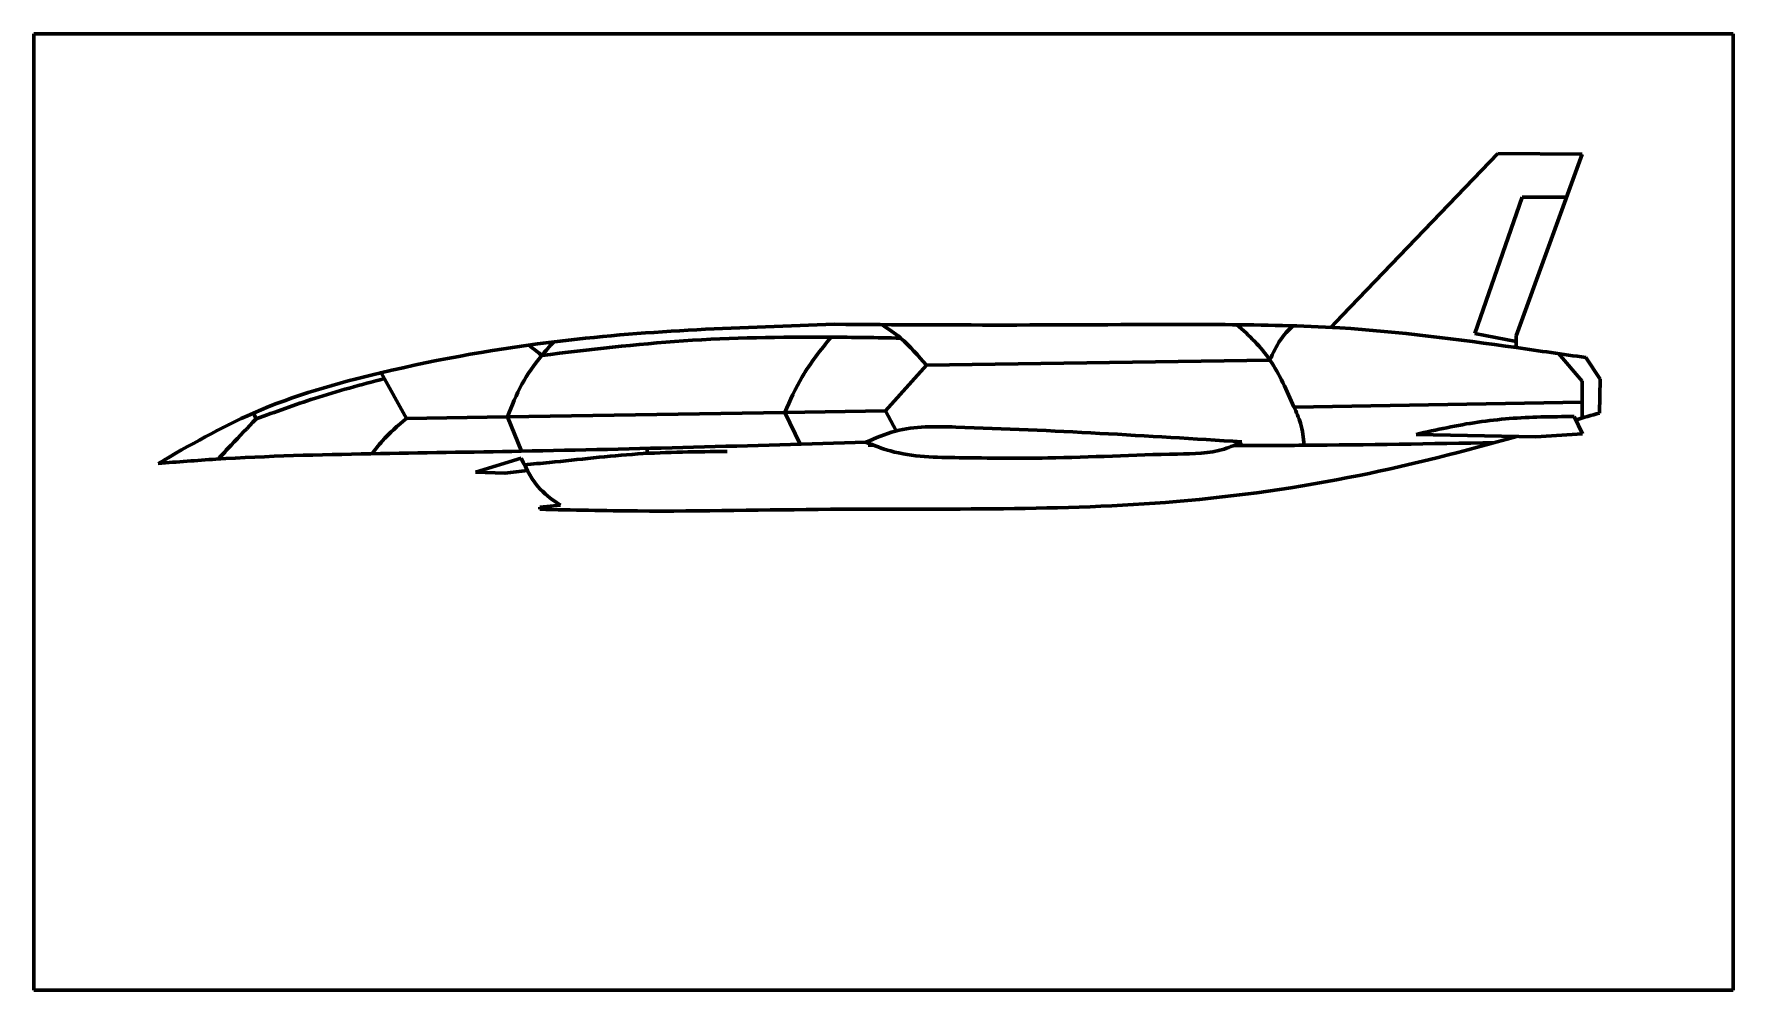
# Model space of a CAD drawing. Header units: millimetres. Extents: x 34771 to 1932156, y -475559 to 1027176.
# Drawn here: x 78763 to 93222, y 19661 to 27795 of the extents above; entities that cross this region are included whole.
import ezdxf

# ---------------------------------------------------------------- set-up
doc = ezdxf.new("R2010")
doc.units = ezdxf.units.MM
doc.layers.add('_basic (Основной)', color=4, linetype='Continuous', lineweight=60)
picture_1 = doc.add_image_def('image1.jpg', size_in_pixel=(1024, 576))

msp = doc.modelspace()

# ---------------------------------------------------------------- linework, layer by layer
at = {"layer": '_basic (Основной)', "transparency": 33554687}
for p, q in [((91219.917, 26777.092), (89896.498, 25399.404)), ((91937.343, 26771.285), (91219.917, 26777.092)), ((91937.343, 26771.285), (91376.783, 25228.347)), ((91427.188, 26407.849), (91026.433, 25245.862)), ((91805.304, 26407.849), (91427.188, 26407.849)), ((89896.498, 25399.404), (89799.937, 25298.883)), ((91026.433, 25245.862), (91376.783, 25177.659)), ((91376.783, 25228.347), (91376.783, 25126.97)), ((86357.003, 24976.93), (89281.64, 25020.609)), ((91939.184, 24842.636), (91737.74, 25075.636)), ((92090.819, 24859.77), (91968.761, 25042.44)), ((81931.715, 24524.841), (81718.069, 24913.682)), ((86008.826, 24588.747), (86357.003, 24976.93)), ((91939.184, 24664.108), (91939.184, 24842.636)), ((92084.942, 24570.297), (92090.819, 24859.77)), ((85151.578, 24575.31), (86008.826, 24588.747)), ((86008.826, 24588.747), (86101.509, 24418.094)), ((89486.19, 24620.559), (91939.184, 24664.108)), ((91939.184, 24664.108), (91939.184, 24528.317)), ((80652.82, 24519.629), (80630.685, 24570.261)), ((81931.715, 24524.841), (82792.179, 24538.328)), ((82792.179, 24538.328), (85151.578, 24575.31)), ((82792.179, 24538.328), (82910.613, 24245.684)), ((85281.833, 24304.975), (85151.578, 24575.31)), ((91941.863, 24392.386), (91869.081, 24539.931)), ((90525.32, 24388.674), (91544.047, 24366.78)), ((91544.047, 24366.78), (91941.863, 24392.386)), ((82909.617, 24185.919), (82520.841, 24067.597)), ((83980.415, 24226.788), (83980.081, 24269.348)), ((82520.841, 24067.597), (82769.25, 24058.554)), ((82769.25, 24058.554), (82962.836, 24079.99)), ((83243.466, 23785.263), (83066.257, 23769.747)), ((83066.257, 23769.747), (83067.882, 23751.185))]:
    msp.add_line(p, q, dxfattribs=at)
for points in [[(79819.756, 24141.37), (80630.986, 24570.392), (81713.906, 24912.696), (83239.397, 25182.846), (85574.762, 25324.965)], [(85574.762, 25324.965), (87126.925, 25319.158), (88900.374, 25322.109), (89875.025, 25294.504), (91380.173, 25126.493), (91968.761, 25042.44)], [(85842.836, 24321.374), (86093.506, 24415.994), (86608.634, 24450.548), (89040.74, 24325.658)], [(90525.32, 24388.674), (91051.523, 24493.002), (91586.993, 24536.885), (91869.081, 24539.931)], [(79819.756, 24141.37), (80311.615, 24177.599), (81630.242, 24223.791), (82909.942, 24245.671), (85842.836, 24321.374)], [(85842.836, 24321.374), (86051.69, 24247.792), (86636.436, 24190.393), (87390.705, 24188.203), (88495.324, 24221.044), (88892.463, 24264.165), (89040.74, 24325.658)], [(83243.466, 23785.263), (83072.812, 23920.338), (82909.617, 24185.919)]]:
    msp.add_spline(points, degree=3, dxfattribs=at)
for points, knots in [([(86357.003, 24976.93), (86287.564, 25058.34), (86175.112, 25190.176), (86033.667, 25287.457), (85977.727, 25322.477)], [0, 0, 0, 0, 318.606121294, 515.958694985, 515.958694985, 515.958694985, 515.958694985]), ([(89572.646, 24296.017), (89567.039, 24359.845), (89553.081, 24472.86), (89443.727, 24712.926), (89310.96, 25028.334), (89105.708, 25229.324), (89000.861, 25321.305)], [50.971770044, 50.971770044, 50.971770044, 50.971770044, 241.393678725, 391.388349018, 838.417587007, 1251.738473157, 1251.738473157, 1251.738473157, 1251.738473157]), ([(89281.64, 25020.609), (89307.65, 25080.077), (89355.415, 25189.287), (89437.128, 25274.787), (89476.082, 25312.517)], [0, 0, 0, 0, 192.691142756, 353.866550288, 353.866550288, 353.866550288, 353.866550288]), ([(82792.179, 24538.328), (82829.491, 24632.726), (82902.842, 24818.304), (83050.269, 25025.175), (83150.599, 25137.568), (83186.463, 25176.463)], [0, 0, 0, 0, 303.53139712, 596.71935794, 755.458970012, 755.458970012, 755.458970012, 755.458970012]), ([(86137.63, 25207.982), (85935.539, 25211.335), (85319.919, 25221.548), (84298.364, 25205.615), (83485.611, 25109.725), (83083.996, 25060.09)], [0, 0, 0, 0, 606.432370556, 1847.341013731, 3060.532968425, 3060.532968425, 3060.532968425, 3060.532968425]), ([(85151.578, 24575.31), (85197.457, 24678.282), (85300.385, 24909.296), (85457.604, 25107.266), (85546.694, 25215.807)], [0, 0, 0, 0, 336.815072317, 755.635816948, 755.635816948, 755.635816948, 755.635816948]), ([(83083.996, 25060.09), (83068.818, 25072.442), (83032.158, 25102.276), (82995.056, 25131.554), (82973.236, 25148.61)], [0, 0, 0, 0, 58.706714644, 141.79175252, 141.79175252, 141.79175252, 141.79175252]), ([(80652.82, 24519.629), (80817.92, 24580.213), (81176.8, 24711.906), (81545.829, 24811.427), (81745.579, 24863.613)], [0, 0, 0, 0, 527.312302881, 1146.229183356, 1146.229183356, 1146.229183356, 1146.229183356]), ([(80331.057, 24178.823), (80367.493, 24218.533), (80473.331, 24333.464), (80581.779, 24445.946), (80652.82, 24519.629)], [47.562741321, 47.562741321, 47.562741321, 47.562741321, 209.237400486, 516.278314829, 516.278314829, 516.278314829, 516.278314829]), ([(81639.867, 24223.968), (81666.963, 24260.779), (81752.973, 24371.246), (81859.73, 24462.984), (81931.715, 24524.841)], [98.038004485, 98.038004485, 98.038004485, 98.038004485, 234.940875502, 518.349721731, 518.349721731, 518.349721731, 518.349721731]), ([(83066.257, 23751.185), (83344.06, 23745.027), (84168.748, 23726.745), (85974.592, 23771.379), (88031.418, 23722.972), (89984.775, 24000.424), (90937.909, 24246.764), (91382.354, 24370.255)], [0, 0, 0, 0, 833.499817721, 2474.328090222, 5419.825167314, 6990.242896936, 8373.259182018, 8373.259182018, 8373.259182018, 8373.259182018]), ([(88970.434, 24293.868), (89168.37, 24294.004), (89910.064, 24296.218), (90651.681, 24309.283), (91195.386, 24318.86)], [3109.274466577, 3109.274466577, 3109.274466577, 3109.274466577, 3703.085657485, 5334.402052285, 5334.402052285, 5334.402052285, 5334.402052285]), ([(82936.917, 24130.221), (83007.523, 24136.582), (83328.818, 24165.725), (83901.568, 24236.417), (84407.454, 24241.074), (84661.408, 24243.411)], [19.965316326, 19.965316326, 19.965316326, 19.965316326, 232.654642251, 987.852651806, 1749.114527542, 1749.114527542, 1749.114527542, 1749.114527542])]:
    msp.add_open_spline(points, degree=3, knots=knots, dxfattribs=at)
for points in [[(91882.807, 24512.107), (91950.193, 24531.468), (92017.568, 24550.882), (92084.942, 24570.297)], [(85861.145, 24296.149), (85876.804, 24296.163), (85892.463, 24296.177), (85908.121, 24296.191)]]:
    msp.add_open_spline(points, degree=3, dxfattribs=at)

# ---------------------------------------------------------------- pictures from other files: only their frames are drawn
image = msp.add_image(picture_1, insert=(78762.538, 19661.479), size_in_units=(14459.8, 8133.638), dxfattribs=at)
image.dxf.flags = 7

doc.saveas('drawing.dxf')
